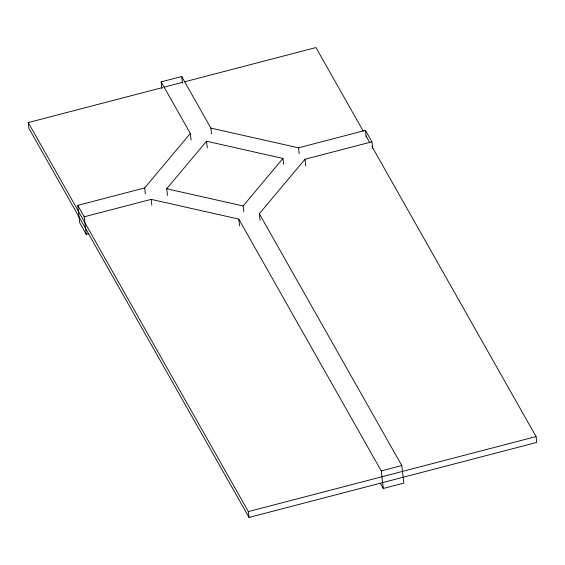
<?xml version="1.0" encoding="UTF-8"?>
<svg xmlns="http://www.w3.org/2000/svg" width="565" height="565" viewBox="0 0 565 565"><rect width="100%" height="100%" fill="white"/><g stroke="black" fill="none" stroke-linecap="round" stroke-linejoin="round"><path stroke-width="0.85" d="M88.804 233.74L86.261 234.404L79.785 222.963L77.737 205.385L144.675 187.933L190.327 133.453L161.152 81.883L181.697 76.522L210.879 128.093L211.564 133.954M167.487 195.448L166.703 188.752L206.522 141.236L282.959 158.44L283.644 164.295M243.826 211.819L243.141 205.957L282.959 158.44M260.119 220.435L259.335 213.739L304.987 159.259L371.925 141.808L372.709 148.503M371.968 146.54L536.065 436.575L536.75 442.423L249.031 517.448L28.935 128.425L28.25 122.577L162.289 87.624M163.998 87.18L182.785 82.285M184.487 81.84L315.969 47.552L363.288 131.193M210.879 128.093L298.511 147.818L365.456 130.367L371.925 141.808M77.737 205.385L84.206 216.826L151.152 199.374L238.783 219.1L381.248 470.906L383.303 488.478L403.848 483.117L401.8 465.546L259.335 213.739M381.248 470.906L401.8 465.546M28.25 122.577L248.346 511.6L536.065 436.575M166.703 188.752L243.141 205.957M365.894 135.798L369.8 142.698M380.259 483.103L383.303 488.478M365.456 130.367L366.233 137.062M304.987 159.259L305.764 165.955M298.511 147.818L299.196 153.68M238.783 219.1L239.567 225.795M206.522 141.236L207.306 147.931M248.346 511.6L249.031 517.448M190.327 133.453L191.111 140.148M181.697 76.522L182.481 83.217M161.152 81.883L161.929 88.578M151.152 199.374L151.837 205.229M144.675 187.933L145.36 193.788M84.206 216.826L86.261 234.404"/></g></svg>
